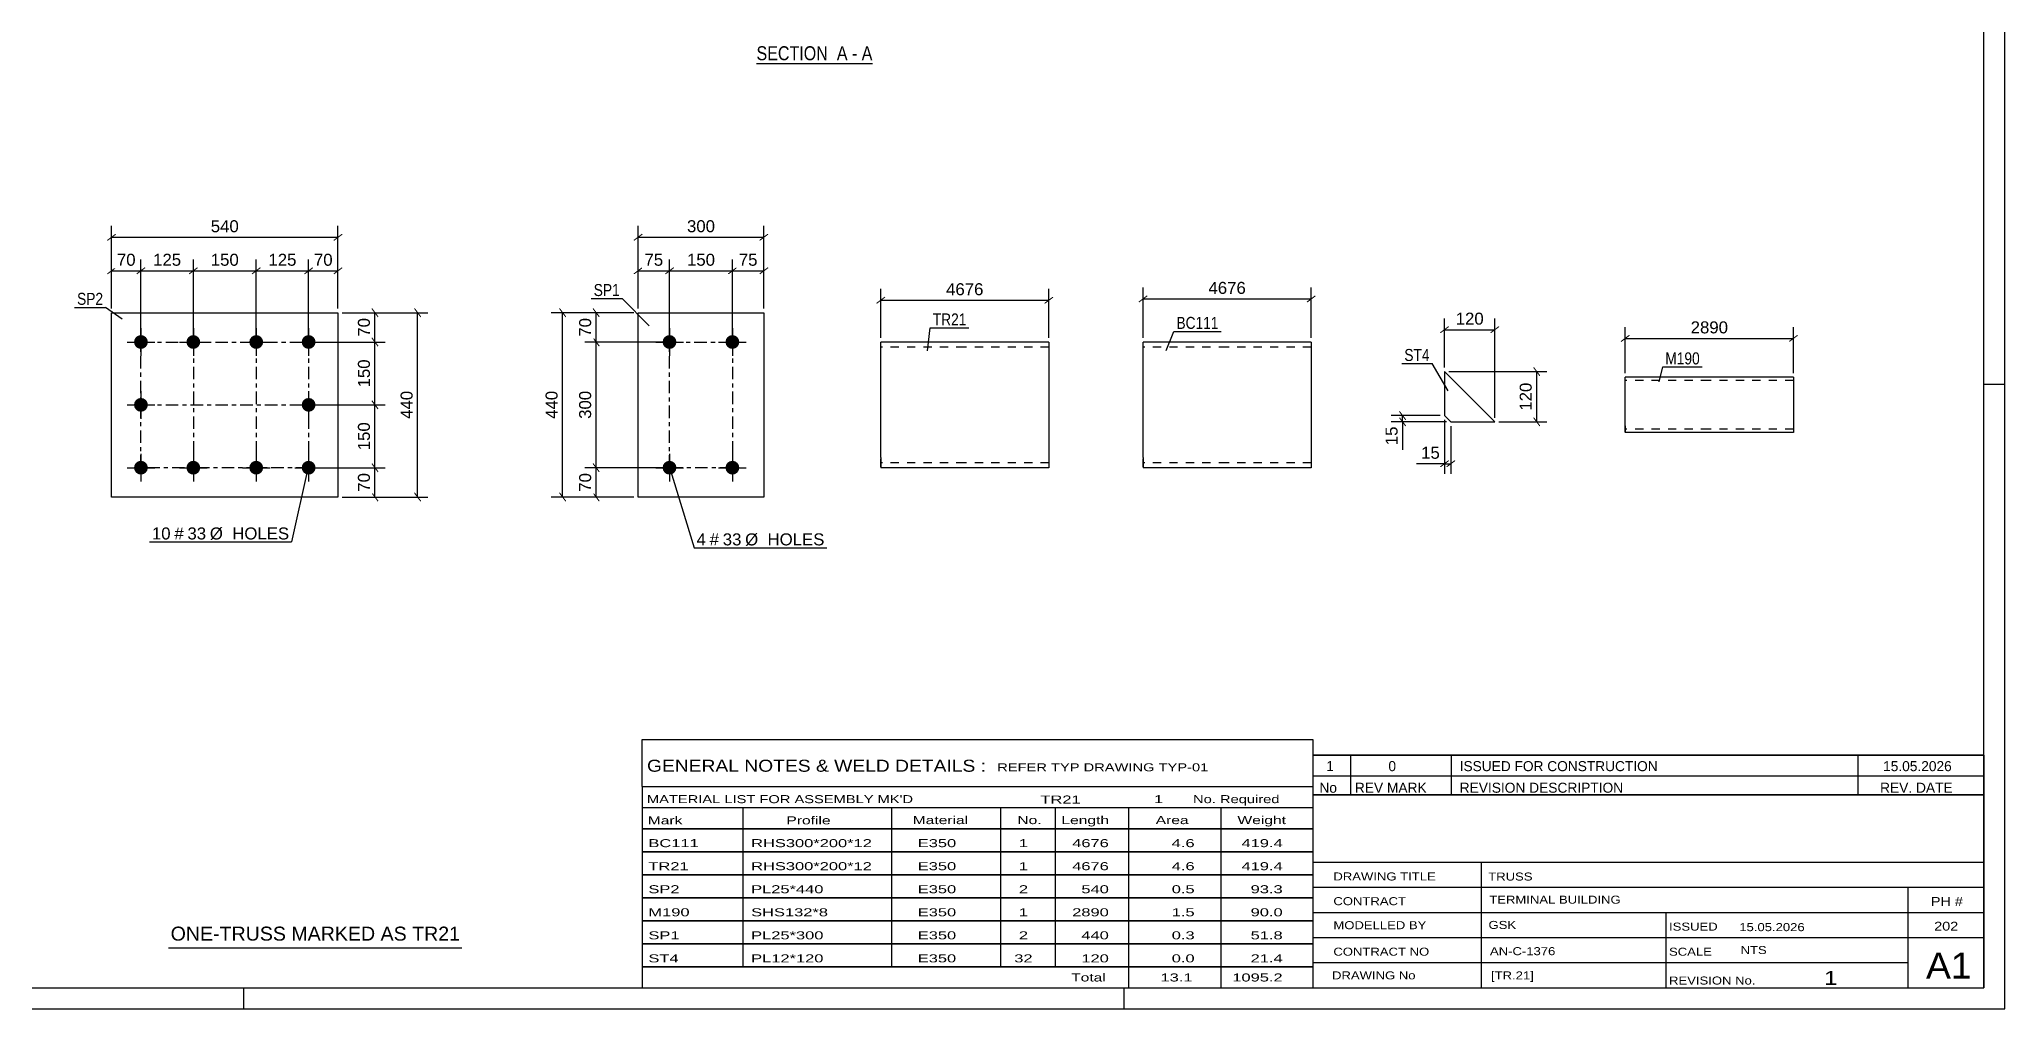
# Model space of a CAD drawing. Header units: millimetres. Extents: x 0 to 841, y 0 to 594.
# Drawn here: x 372.2 to 841, y 0 to 231.4 of the extents above; entities that cross this region are included whole.
import ezdxf

# ---------------------------------------------------------------- set-up
doc = ezdxf.new("R2010")
doc.units = ezdxf.units.MM
doc.linetypes.add('DXK_LINE_DOT2', pattern=[3.9198, 1.9599, -1.9599])
doc.linetypes.add('DXK_LINE_DOT3', pattern=[5.9187, 2.979, -0.9799, 0.9799, -0.9799])
doc.styles.add('Arial', font='ARIAL.TTF', dxfattribs={"height": 0.2})
doc.styles.add('Arial Narrow', font='ARIALN.TTF', dxfattribs={"height": 0.2})

# ---------------------------------------------------------------- blocks, each defined once
blk = doc.blocks.new('Unknown-389632061-1163')
at = {"color": 5, "linetype": 'Continuous'}
for p, q in [((841, 0), (841, 594)), ((836, 5), (836, 589)), ((841, 149), (836, 149)), ((5, 5), (836, 5)), ((421, 0), (421, 5)), ((631, 0), (631, 5)), ((0, 0), (841, 0))]:
    blk.add_line(p, q, dxfattribs=at)
blk = doc.blocks.new('Unknown-389632061-7480')
at = {"color": 7, "linetype": 'Continuous'}
for p, q in [((676, 51.05), (676, 5)), ((676, 51.05), (836, 51.05)), ((836, 51), (836, 5)), ((676, 35), (836, 35)), ((716.14, 35), (716.14, 5)), ((676, 29), (836, 29)), ((818, 5.05), (818, 29.05)), ((676, 23), (836, 23)), ((760.14, 23), (760.14, 5)), ((676, 17), (836, 17)), ((676, 11), (818, 11)), ((676, 5), (836, 5))]:
    blk.add_line(p, q, dxfattribs=at)
at = {"color": 7, "style": 'Arial Narrow'}
for s, height, width, p in [('DRAWING TITLE', 1.9089, 1.425378, (680.88, 30.61)), ('TRUSS', 1.909, 1.425378, (717.81, 30.59)), ('CONTRACT', 1.909, 1.425378, (680.88, 24.71)), ('TERMINAL BUILDING', 1.9089, 1.425378, (718.06, 25.07)), ('MODELLED BY', 1.9089, 1.425378, (680.88, 18.98)), ('GSK', 1.909, 1.425378, (717.88, 19.04)), ('ISSUED', 1.909, 1.425378, (760.94, 18.64)), ('15.05.2026', 1.909, 1.425378, (777.69, 18.52)), ('CONTRACT NO', 1.9089, 1.425378, (680.88, 12.66)), ('AN-C-1376', 1.909, 1.425378, (718.23, 12.78)), ('SCALE', 1.909, 1.425378, (760.94, 12.65)), ('A1', 6.204, 1.25, (822.24, 7.2)), ('DRAWING No', 1.909, 1.425378, (680.56, 7)), ('[TR.21]', 1.909, 1.425378, (718.46, 6.99)), ('REVISION No.', 1.9089, 1.425378, (760.94, 5.77)), ('1', 3.34, 1.5, (797.91, 5.68))]:
    blk.add_text(s, height=height, dxfattribs=dict(at, width=width)).set_placement(p)
at = {"color": 7, "linetype": 'Continuous', "style": 'Arial Narrow'}
for s, height, width, p in [('PH #', 2.1, 1.42538, (823.4, 24.55)), ('202', 2.1, 1.42538, (824.19, 18.65)), ('NTS', 1.909, 1.425378, (778, 13.05))]:
    blk.add_text(s, height=height, dxfattribs=dict(at, width=width)).set_placement(p)
blk = doc.blocks.new('Unknown-389632061-7481')
at = {"color": 7, "linetype": 'Continuous'}
for p, q in [((516, 64.25), (676, 64.25)), ((516, 53), (516, 64.25)), ((676, 64.25), (676, 53)), ((516, 53), (676, 53)), ((516, 53), (516, 48)), ((676, 53), (676, 48)), ((516, 48), (676, 48)), ((516, 48), (516, 43)), ((540, 48), (540, 43)), ((575.5, 48), (575.5, 43)), ((601.5, 48), (601.5, 43)), ((614.5, 48), (614.5, 43)), ((632, 48), (632, 43)), ((654, 48), (654, 43)), ((676, 48), (676, 43)), ((516, 43), (676, 43)), ((516, 42.95), (516, 37.55)), ((516, 42.95), (676, 42.95)), ((540, 43), (540, 37.5)), ((575.5, 43), (575.5, 37.5)), ((601.5, 43), (601.5, 37.5)), ((614.5, 43), (614.5, 37.5)), ((632, 43), (632, 37.5)), ((654, 43), (654, 37.5)), ((676, 42.95), (676, 37.55)), ((516, 37.55), (676, 37.55)), ((516, 37.45), (516, 32.05)), ((516, 37.45), (676, 37.45)), ((540, 37.5), (540, 32)), ((575.5, 37.5), (575.5, 32)), ((601.5, 37.5), (601.5, 32)), ((614.5, 37.5), (614.5, 32)), ((632, 37.5), (632, 32)), ((654, 37.5), (654, 32)), ((676, 37.45), (676, 32.05)), ((516, 32.05), (676, 32.05)), ((516, 31.95), (516, 26.55)), ((516, 31.95), (676, 31.95)), ((540, 32), (540, 26.5)), ((575.5, 32), (575.5, 26.5)), ((601.5, 32), (601.5, 26.5)), ((614.5, 32), (614.5, 26.5)), ((632, 32), (632, 26.5)), ((654, 32), (654, 26.5)), ((676, 31.95), (676, 26.55)), ((516, 26.55), (676, 26.55)), ((516, 26.45), (516, 21.05)), ((516, 26.45), (676, 26.45)), ((540, 26.5), (540, 21)), ((575.5, 26.5), (575.5, 21)), ((601.5, 26.5), (601.5, 21)), ((614.5, 26.5), (614.5, 21)), ((632, 26.5), (632, 21)), ((654, 26.5), (654, 21)), ((676, 26.45), (676, 21.05)), ((516, 21.05), (676, 21.05)), ((516, 20.95), (516, 15.55)), ((516, 20.95), (676, 20.95)), ((540, 21), (540, 15.5)), ((575.5, 21), (575.5, 15.5)), ((601.5, 21), (601.5, 15.5)), ((614.5, 21), (614.5, 15.5)), ((632, 21), (632, 15.5)), ((654, 21), (654, 15.5)), ((676, 20.95), (676, 15.55)), ((516, 15.55), (676, 15.55)), ((516, 15.45), (516, 10.05)), ((516, 15.45), (676, 15.45)), ((540, 15.5), (540, 10)), ((575.5, 15.5), (575.5, 10)), ((601.5, 15.5), (601.5, 10)), ((614.5, 15.5), (614.5, 10)), ((632, 15.5), (632, 10)), ((654, 15.5), (654, 10)), ((676, 15.45), (676, 10.05)), ((516, 10.05), (676, 10.05)), ((516, 10), (676, 10)), ((516, 10), (516, 5)), ((632, 10), (632, 5)), ((654, 10), (654, 5)), ((676, 10), (676, 5)), ((516, 5), (676, 5))]:
    blk.add_line(p, q, dxfattribs=at)
at = {"color": 7, "style": 'Arial Narrow'}
for s, height, width, p in [('GENERAL NOTES & WELD DETAILS :', 2.8633, 1.4, (517.15, 56.56)), ('REFER TYP DRAWING TYP-01', 1.9089, 1.6, (600.7, 56.66)), ("MATERIAL LIST FOR ASSEMBLY MK'D", 1.9089, 1.6, (517.15, 49.06)), ('TR21', 1.909, 1.794707, (611, 48.97)), ('1', 1.91, 1.794707, (638.08, 49.06)), ('No. Required', 1.9089, 1.6, (647.41, 49.06)), ('Mark', 1.909, 1.7, (517.34, 44)), ('Profile', 1.909, 1.7, (550.41, 44)), ('Material', 1.909, 1.7, (580.54, 44.06)), ('No.', 1.909, 1.7, (605.5, 44.06)), ('Length', 1.909, 1.7, (616, 44.06)), ('Area', 1.909, 1.7, (638.5, 44.06)), ('Weight', 1.909, 1.7, (658, 44.06))]:
    blk.add_text(s, height=height, dxfattribs=dict(at, width=width)).set_placement(p)
at = {"color": 7, "linetype": 'Continuous', "style": 'Arial Narrow'}
for s, height, width, p in [('BC111', 1.909, 1.794707, (517.5, 38.56)), ('RHS300*200*12', 1.9089, 1.794707, (542, 38.56)), ('E350', 1.909, 1.794707, (581.74, 38.56)), ('1', 1.91, 1.794707, (605.86, 38.56)), ('4676', 1.909, 1.794707, (618.58, 38.56)), ('4.6', 1.909, 1.794707, (642.32, 38.56)), ('419.4', 1.909, 1.794707, (658.96, 38.56)), ('TR21', 1.909, 1.794707, (517.5, 33.06)), ('RHS300*200*12', 1.9089, 1.794707, (542, 33.06)), ('E350', 1.909, 1.794707, (581.74, 33.06)), ('1', 1.91, 1.794707, (605.86, 33.06)), ('4676', 1.909, 1.794707, (618.58, 33.06)), ('4.6', 1.909, 1.794707, (642.32, 33.06)), ('419.4', 1.909, 1.794707, (658.96, 33.06)), ('SP2', 1.909, 1.794707, (517.5, 27.56)), ('PL25*440', 1.909, 1.794707, (542, 27.56)), ('E350', 1.909, 1.794707, (581.74, 27.56)), ('2', 1.91, 1.794707, (605.86, 27.56)), ('540', 1.909, 1.794707, (620.77, 27.56)), ('0.5', 1.909, 1.794707, (642.32, 27.56)), ('93.3', 1.909, 1.794707, (661.14, 27.56)), ('M190', 1.909, 1.794707, (517.5, 22.06)), ('SHS132*8', 1.909, 1.794707, (542, 22.06)), ('E350', 1.909, 1.794707, (581.74, 22.06)), ('1', 1.91, 1.794707, (605.86, 22.06)), ('2890', 1.909, 1.794707, (618.58, 22.06)), ('1.5', 1.909, 1.794707, (642.32, 22.06)), ('90.0', 1.909, 1.794707, (661.14, 22.06)), ('SP1', 1.909, 1.794707, (517.5, 16.56)), ('PL25*300', 1.909, 1.794707, (542, 16.56)), ('E350', 1.909, 1.794707, (581.74, 16.56)), ('2', 1.91, 1.794707, (605.86, 16.56)), ('440', 1.909, 1.794707, (620.77, 16.56)), ('0.3', 1.909, 1.794707, (642.32, 16.56)), ('51.8', 1.909, 1.794707, (661.14, 16.56)), ('ST4', 1.909, 1.794707, (517.5, 11.06)), ('PL12*120', 1.909, 1.794707, (542, 11.06)), ('E350', 1.909, 1.794707, (581.74, 11.06)), ('32', 1.909, 1.794707, (604.76, 11.06)), ('120', 1.909, 1.794707, (620.77, 11.06)), ('0.0', 1.909, 1.794707, (642.32, 11.06)), ('21.4', 1.909, 1.794707, (661.14, 11.06)), ('Total', 1.909, 1.7, (618.33, 6.5)), ('13.1', 1.909, 1.794707, (639.64, 6.5)), ('1095.2', 1.909, 1.794707, (656.77, 6.5))]:
    blk.add_text(s, height=height, dxfattribs=dict(at, width=width)).set_placement(p)
blk = doc.blocks.new('Unknown-389632061-7482')
at = {"color": 7, "linetype": 'Continuous'}
blk.add_line((403, 14.5), (473, 14.5), dxfattribs=at)
at = {"color": 7, "style": 'Arial'}
blk.add_text('ONE-TRUSS MARKED AS TR21', height=3.3428, dxfattribs=at).set_placement((403.54, 16.25))
blk = doc.blocks.new('Unknown-389632061-7483')
at = {"color": 7, "linetype": 'Continuous'}
for p, q in [((676, 60.55), (836, 60.55)), ((836, 60.55), (676, 60.55)), ((676, 60.55), (676, 55.55)), ((685, 60.55), (685, 55.55)), ((709, 60.55), (709, 55.55)), ((806, 60.55), (806, 55.55)), ((836, 60.55), (836, 55.55)), ((676, 55.55), (836, 55.55)), ((676, 55.55), (676, 51.05)), ((676, 55.55), (836, 55.55)), ((685, 55.55), (685, 51.05)), ((709, 55.55), (709, 51.05)), ((806, 55.55), (806, 51.05)), ((836, 55.55), (836, 51.05)), ((836, 51.05), (676, 51.05))]:
    blk.add_line(p, q, dxfattribs=at)
at = {"color": 7, "linetype": 'Continuous', "style": 'Arial Narrow'}
for s, height, width, p in [('1', 2.39, 1.196471, (679.16, 56.7)), ('0', 2.39, 1.196471, (694, 56.7)), ('ISSUED FOR CONSTRUCTION', 2.3861, 1.196471, (711, 56.7)), ('15.05.2026', 2.386, 1.196471, (812, 56.7)), ('No', 2.386, 1.2, (677.54, 51.55)), ('REV MARK', 2.386, 1.2, (686, 51.55)), ('REVISION DESCRIPTION', 2.3861, 1.2, (711, 51.55)), ('REV. DATE', 2.386, 1.2, (811.28, 51.55))]:
    blk.add_text(s, height=height, dxfattribs=dict(at, width=width)).set_placement(p)
blk = doc.blocks.new('Unknown-389632061-13 - 2024')
at = {"color": 6, "linetype": 'Continuous'}
blk.add_line((543.28, 225.62), (570.93, 225.62), dxfattribs=at)
at = {"color": 0, "linetype": 'Continuous'}
blk.add_wipeout([(561.39, 226.37), (561.39, 229.87), (543.28, 229.87), (543.28, 226.37)], dxfattribs=at)
at = {"color": 7, "linetype": 'Continuous', "style": 'Arial Narrow'}
blk.add_text('SECTION ', height=3.34, dxfattribs=at).set_placement((543.28, 226.37))
at = {"color": 0, "linetype": 'Continuous'}
blk.add_wipeout([(565, 226.37), (565, 229.87), (562.44, 229.87), (562.44, 226.37)], dxfattribs=at)
blk.add_wipeout([(567.32, 226.37), (567.32, 229.87), (566.05, 229.87), (566.05, 226.37)], dxfattribs=at)
at = {"color": 7, "linetype": 'Continuous', "style": 'Arial Narrow'}
blk.add_text('A', height=3.34, dxfattribs=at).set_placement((562.44, 226.37))
at = {"color": 0, "linetype": 'Continuous'}
blk.add_wipeout([(570.93, 226.37), (570.93, 229.87), (568.37, 229.87), (568.37, 226.37)], dxfattribs=at)
at = {"color": 7, "linetype": 'Continuous', "style": 'Arial Narrow'}
for s, p in [('A', (568.37, 226.37)), ('-', (566.05, 226.37))]:
    blk.add_text(s, height=3.34, dxfattribs=at).set_placement(p)
blk = doc.blocks.new('Bolt-389632061-1642 - 1610')
at = {"linetype": 'Continuous'}
for points in [[(396.45, 160.77, -1), (396.45, 157.47, -1)], [(408.95, 160.77, -1), (408.95, 157.47, -1)], [(423.95, 160.77, -1), (423.95, 157.47, -1)], [(436.45, 160.77, -1), (436.45, 157.47, -1)], [(396.45, 145.77, -1), (396.45, 142.47, -1)], [(436.45, 145.77, -1), (436.45, 142.47, -1)], [(396.45, 130.77, -1), (396.45, 127.47, -1)], [(408.95, 130.77, -1), (408.95, 127.47, -1)], [(423.95, 130.77, -1), (423.95, 127.47, -1)], [(436.45, 130.77, -1), (436.45, 127.47, -1)]]:
    blk.add_hatch(color=1, dxfattribs=at).paths.add_polyline_path(points)
at = {"color": 1, "linetype": 'Continuous'}
for p, q in [((396.45, 162.42), (396.45, 155.82)), ((408.95, 162.42), (408.95, 155.82)), ((423.95, 162.42), (423.95, 155.82)), ((436.45, 162.42), (436.45, 155.82)), ((393.15, 159.12), (399.75, 159.12)), ((405.65, 159.12), (412.25, 159.12)), ((420.65, 159.12), (427.25, 159.12)), ((433.15, 159.12), (439.75, 159.12)), ((396.45, 147.42), (396.45, 140.82)), ((436.45, 147.42), (436.45, 140.82)), ((393.15, 144.12), (399.75, 144.12)), ((433.15, 144.12), (439.75, 144.12)), ((396.45, 132.42), (396.45, 125.82)), ((408.95, 132.42), (408.95, 125.82)), ((423.95, 132.42), (423.95, 125.82)), ((436.45, 132.42), (436.45, 125.82)), ((393.15, 129.12), (399.75, 129.12)), ((405.65, 129.12), (412.25, 129.12)), ((420.65, 129.12), (427.25, 129.12)), ((433.15, 129.12), (439.75, 129.12))]:
    blk.add_line(p, q, dxfattribs=at)
blk = doc.blocks.new('Part-389632061-1657 - 1610')
at = {"color": 2, "linetype": 'Continuous'}
for p, q in [((389.45, 122.12), (389.45, 166.12)), ((389.45, 166.12), (443.45, 166.12)), ((443.45, 166.12), (443.45, 122.12)), ((443.45, 122.12), (389.45, 122.12))]:
    blk.add_line(p, q, dxfattribs=at)
blk = doc.blocks.new('Part-389632061-1336 - 1320')
at = {"color": 2, "linetype": 'Continuous'}
for p, q in [((592.9, 159.12), (572.9, 159.12)), ((572.9, 131.52), (572.9, 159.12)), ((613, 159.12), (593, 159.12)), ((613, 159.12), (613, 129.12)), ((572.9, 131.52), (572.9, 129.12)), ((592.9, 129.12), (572.9, 129.12)), ((613, 129.12), (593, 129.12))]:
    blk.add_line(p, q, dxfattribs=at)
at = {"color": 7, "linetype": 'DXK_LINE_DOT2'}
for p, q in [((592.9, 157.92), (572.9, 157.92)), ((613, 157.92), (593, 157.92)), ((572.9, 129.3), (572.9, 131.52)), ((572.9, 130.32), (572.9, 130.41)), ((592.9, 130.32), (572.9, 130.32)), ((613, 130.32), (593, 130.32)), ((613, 130.32), (613, 130.41))]:
    blk.add_line(p, q, dxfattribs=at)
blk = doc.blocks.new('Part-389632061-1453 - 1437')
at = {"color": 2, "linetype": 'Continuous'}
for p, q in [((515.03, 122.12), (515.03, 166.12)), ((515.03, 166.12), (545.03, 166.12)), ((545.03, 166.12), (545.03, 122.12)), ((545.03, 122.12), (515.03, 122.12))]:
    blk.add_line(p, q, dxfattribs=at)
blk = doc.blocks.new('Bolt-389632061-1510 - 1437')
at = {"linetype": 'Continuous'}
for points in [[(522.53, 160.77, -1), (522.53, 157.47, -1)], [(537.53, 160.77, -1), (537.53, 157.47, -1)], [(522.53, 130.77, -1), (522.53, 127.47, -1)], [(537.53, 130.77, -1), (537.53, 127.47, -1)]]:
    blk.add_hatch(color=1, dxfattribs=at).paths.add_polyline_path(points)
at = {"color": 1, "linetype": 'Continuous'}
for p, q in [((522.53, 162.42), (522.53, 155.82)), ((537.53, 162.42), (537.53, 155.82)), ((519.23, 159.12), (525.83, 159.12)), ((534.23, 159.12), (540.83, 159.12)), ((522.53, 132.42), (522.53, 125.82)), ((537.53, 132.42), (537.53, 125.82)), ((519.23, 129.12), (525.83, 129.12)), ((534.23, 129.12), (540.83, 129.12))]:
    blk.add_line(p, q, dxfattribs=at)
blk = doc.blocks.new('Part-389632061-1380 - 1364')
at = {"color": 2, "linetype": 'Continuous'}
for p, q in [((707.38, 152.06), (707.38, 141.56)), ((707.38, 152.06), (719.38, 140.06)), ((707.38, 141.56), (708.88, 140.06)), ((708.88, 140.06), (719.38, 140.06))]:
    blk.add_line(p, q, dxfattribs=at)
blk = doc.blocks.new('Part-389632061-1783 - 1767')
at = {"color": 2, "linetype": 'Continuous'}
for p, q in [((770.5, 150.72), (750.5, 150.72)), ((750.5, 139.12), (750.5, 150.72)), ((790.6, 150.72), (770.6, 150.72)), ((790.6, 150.72), (790.6, 137.52)), ((750.5, 139.12), (750.5, 137.52)), ((770.5, 137.52), (750.5, 137.52)), ((790.6, 137.52), (770.6, 137.52))]:
    blk.add_line(p, q, dxfattribs=at)
at = {"color": 7, "linetype": 'DXK_LINE_DOT2'}
for p, q in [((770.5, 149.92), (750.5, 149.92)), ((790.6, 149.92), (770.6, 149.92)), ((750.5, 137.64), (750.5, 139.12)), ((750.5, 138.32), (750.5, 138.38)), ((770.5, 138.32), (750.5, 138.32)), ((790.6, 138.32), (770.6, 138.32)), ((790.6, 138.32), (790.6, 138.38))]:
    blk.add_line(p, q, dxfattribs=at)
blk = doc.blocks.new('Part-389632061-1262 - 1234')
at = {"color": 2, "linetype": 'Continuous'}
for p, q in [((655.48, 159.12), (635.48, 159.12)), ((635.48, 131.52), (635.48, 159.12)), ((675.58, 159.12), (655.58, 159.12)), ((675.58, 159.12), (675.58, 129.12)), ((635.48, 131.52), (635.48, 129.12)), ((655.48, 129.12), (635.48, 129.12)), ((675.58, 129.12), (655.58, 129.12))]:
    blk.add_line(p, q, dxfattribs=at)
at = {"color": 7, "linetype": 'DXK_LINE_DOT2'}
for p, q in [((655.48, 157.92), (635.48, 157.92)), ((675.58, 157.92), (655.58, 157.92)), ((635.48, 129.3), (635.48, 131.52)), ((635.48, 130.32), (635.48, 130.41)), ((655.48, 130.32), (635.48, 130.32)), ((675.58, 130.32), (655.58, 130.32)), ((675.58, 130.32), (675.58, 130.41))]:
    blk.add_line(p, q, dxfattribs=at)
blk = doc.blocks.new('Rectangle-389632061-1753 - 1610')
at = {"color": 1, "linetype": 'DXK_LINE_DOT3'}
blk.add_lwpolyline([(396.45, 159.12), (436.45, 159.12), (436.45, 129.12), (396.45, 129.12), (396.45, 159.12)], close=True, dxfattribs=at)
blk = doc.blocks.new('Rectangle-389632061-1595 - 1437')
at = {"color": 1, "linetype": 'DXK_LINE_DOT3'}
blk.add_lwpolyline([(522.53, 159.12), (537.53, 159.12), (537.53, 129.12), (522.53, 129.12), (522.53, 159.12)], close=True, dxfattribs=at)
blk = doc.blocks.new('Line-389632061-1746 - 1610')
at = {"color": 1, "linetype": 'DXK_LINE_DOT3'}
blk.add_line((408.95, 159.12), (408.95, 129.12), dxfattribs=at)
blk = doc.blocks.new('Line-389632061-1739 - 1610')
at = {"color": 1, "linetype": 'DXK_LINE_DOT3'}
blk.add_line((423.95, 159.12), (423.95, 129.12), dxfattribs=at)
blk = doc.blocks.new('Line-389632061-1732 - 1610')
at = {"color": 1, "linetype": 'DXK_LINE_DOT3'}
blk.add_line((396.45, 144.12), (436.45, 144.12), dxfattribs=at)
blk = doc.blocks.new('StraightDimension-389632061-3889 - 1610')
at = {"linetype": 'Continuous'}
for points in [[(451.45, 145.02), (451.6, 145.22), (453.1, 143.22), (452.95, 143.02)], [(453.1, 128.22), (452.95, 128.02), (451.45, 130.02), (451.6, 130.22)]]:
    blk.add_hatch(color=7, dxfattribs=at).paths.add_polyline_path(points)
at = {"color": 7, "linetype": 'Continuous'}
for p, q in [((437.45, 144.12), (454.67, 144.12)), ((452.27, 129.12), (452.27, 144.12)), ((437.45, 129.12), (454.67, 129.12))]:
    blk.add_line(p, q, dxfattribs=at)
at = {"color": 0}
blk.add_wipeout([(451.67, 140.55), (447.47, 140.55), (447.47, 132.68), (451.67, 132.68)], dxfattribs=at)
at = {"color": 3, "style": 'Arial'}
blk.add_text('150', height=2.865, rotation=90.0002, dxfattribs=at).set_placement((451.07, 133.28))
blk = doc.blocks.new('StraightDimension-389632061-1663 - 1610')
at = {"linetype": 'Continuous'}
for points in [[(453.1, 128.22), (452.95, 128.02), (451.45, 130.02), (451.6, 130.22)], [(451.45, 123.02), (451.6, 123.22), (453.1, 121.22), (452.95, 121.02)]]:
    blk.add_hatch(color=7, dxfattribs=at).paths.add_polyline_path(points)
at = {"color": 7, "linetype": 'Continuous'}
for p, q in [((437.45, 129.12), (454.67, 129.12)), ((452.27, 122.12), (452.27, 129.12)), ((444.45, 122.12), (454.67, 122.12))]:
    blk.add_line(p, q, dxfattribs=at)
at = {"color": 0}
blk.add_wipeout([(451.67, 128.44), (447.47, 128.44), (447.47, 122.79), (451.67, 122.79)], dxfattribs=at)
at = {"color": 3, "style": 'Arial'}
blk.add_text('70', height=2.865, rotation=90.0002, dxfattribs=at).set_placement((451.07, 123.39))
blk = doc.blocks.new('StraightDimension-389632061-1673 - 1610')
at = {"linetype": 'Continuous'}
for points in [[(453.1, 165.22), (452.95, 165.02), (451.45, 167.02), (451.6, 167.22)], [(451.45, 160.02), (451.6, 160.22), (453.1, 158.22), (452.95, 158.02)]]:
    blk.add_hatch(color=7, dxfattribs=at).paths.add_polyline_path(points)
at = {"color": 7, "linetype": 'Continuous'}
for p, q in [((444.45, 166.12), (454.67, 166.12)), ((452.27, 159.12), (452.27, 166.12)), ((437.45, 159.12), (454.67, 159.12))]:
    blk.add_line(p, q, dxfattribs=at)
at = {"color": 0}
blk.add_wipeout([(451.67, 165.44), (447.47, 165.44), (447.47, 159.79), (451.67, 159.79)], dxfattribs=at)
at = {"color": 3, "style": 'Arial'}
blk.add_text('70', height=2.865, rotation=90.0002, dxfattribs=at).set_placement((451.07, 160.39))
blk = doc.blocks.new('StraightDimension-389632061-1684 - 1610')
at = {"linetype": 'Continuous'}
for points in [[(461.62, 167.02), (461.77, 167.22), (463.27, 165.22), (463.12, 165.02)], [(463.27, 121.22), (463.12, 121.02), (461.62, 123.02), (461.77, 123.22)]]:
    blk.add_hatch(color=7, dxfattribs=at).paths.add_polyline_path(points)
at = {"color": 7, "linetype": 'Continuous'}
for p, q in [((444.45, 166.12), (464.85, 166.12)), ((462.45, 122.12), (462.45, 166.12)), ((444.45, 122.12), (464.85, 122.12))]:
    blk.add_line(p, q, dxfattribs=at)
at = {"color": 0}
blk.add_wipeout([(461.85, 148.05), (457.65, 148.05), (457.65, 140.18), (461.85, 140.18)], dxfattribs=at)
at = {"color": 3, "style": 'Arial'}
blk.add_text('440', height=2.865, rotation=90.0002, dxfattribs=at).set_placement((461.25, 140.78))
blk = doc.blocks.new('StraightDimension-389632061-1701 - 1610')
at = {"linetype": 'Continuous'}
for points in [[(390.35, 176.94), (390.55, 176.79), (388.55, 175.29), (388.35, 175.44)], [(395.55, 175.29), (395.35, 175.44), (397.35, 176.94), (397.55, 176.79)]]:
    blk.add_hatch(color=7, dxfattribs=at).paths.add_polyline_path(points)
at = {"color": 7, "linetype": 'Continuous'}
for p, q in [((389.45, 167.12), (389.45, 178.82)), ((396.45, 160.12), (396.45, 178.82)), ((389.45, 176.12), (396.45, 176.12))]:
    blk.add_line(p, q, dxfattribs=at)
at = {"color": 0}
blk.add_wipeout([(395.77, 176.72), (395.77, 180.92), (390.12, 180.92), (390.12, 176.72)], dxfattribs=at)
at = {"color": 3, "style": 'Arial'}
blk.add_text('70', height=2.865, dxfattribs=at).set_placement((390.72, 177.32))
blk = doc.blocks.new('StraightDimension-389632061-1711 - 1610')
at = {"linetype": 'Continuous'}
for points in [[(437.35, 176.94), (437.55, 176.79), (435.55, 175.29), (435.35, 175.44)], [(442.55, 175.29), (442.35, 175.44), (444.35, 176.94), (444.55, 176.79)]]:
    blk.add_hatch(color=7, dxfattribs=at).paths.add_polyline_path(points)
at = {"color": 7, "linetype": 'Continuous'}
for p, q in [((436.45, 160.12), (436.45, 178.82)), ((443.45, 167.12), (443.45, 178.82)), ((436.45, 176.12), (443.45, 176.12))]:
    blk.add_line(p, q, dxfattribs=at)
at = {"color": 0}
blk.add_wipeout([(442.77, 176.72), (442.77, 180.92), (437.12, 180.92), (437.12, 176.72)], dxfattribs=at)
at = {"color": 3, "style": 'Arial'}
blk.add_text('70', height=2.865, dxfattribs=at).set_placement((437.72, 177.32))
blk = doc.blocks.new('StraightDimension-389632061-1722 - 1610')
at = {"linetype": 'Continuous'}
for points in [[(388.55, 183.29), (388.35, 183.44), (390.35, 184.94), (390.55, 184.79)], [(444.35, 184.94), (444.55, 184.79), (442.55, 183.29), (442.35, 183.44)]]:
    blk.add_hatch(color=7, dxfattribs=at).paths.add_polyline_path(points)
at = {"color": 7, "linetype": 'Continuous'}
for p, q in [((389.45, 167.12), (389.45, 186.82)), ((389.45, 184.12), (443.45, 184.12)), ((443.45, 167.12), (443.45, 186.82))]:
    blk.add_line(p, q, dxfattribs=at)
at = {"color": 0}
blk.add_wipeout([(420.38, 184.72), (420.38, 188.92), (412.51, 188.92), (412.51, 184.72)], dxfattribs=at)
at = {"color": 3, "style": 'Arial'}
blk.add_text('540', height=2.865, dxfattribs=at).set_placement((413.11, 185.32))
blk = doc.blocks.new('StraightDimension-389632061-3891 - 1610')
at = {"linetype": 'Continuous'}
for points in [[(451.45, 160.02), (451.6, 160.22), (453.1, 158.22), (452.95, 158.02)], [(453.1, 143.22), (452.95, 143.02), (451.45, 145.02), (451.6, 145.22)]]:
    blk.add_hatch(color=7, dxfattribs=at).paths.add_polyline_path(points)
at = {"color": 7, "linetype": 'Continuous'}
for p, q in [((437.45, 159.12), (454.67, 159.12)), ((452.27, 144.12), (452.27, 159.12)), ((437.45, 144.12), (454.67, 144.12))]:
    blk.add_line(p, q, dxfattribs=at)
at = {"color": 0}
blk.add_wipeout([(451.67, 155.55), (447.47, 155.55), (447.47, 147.68), (451.67, 147.68)], dxfattribs=at)
at = {"color": 3, "style": 'Arial'}
blk.add_text('150', height=2.865, rotation=90.0002, dxfattribs=at).set_placement((451.07, 148.28))
blk = doc.blocks.new('StraightDimension-389632061-3911 - 1610')
at = {"linetype": 'Continuous'}
for points in [[(395.55, 175.29), (395.35, 175.44), (397.35, 176.94), (397.55, 176.79)], [(409.85, 176.94), (410.05, 176.79), (408.05, 175.29), (407.85, 175.44)]]:
    blk.add_hatch(color=7, dxfattribs=at).paths.add_polyline_path(points)
at = {"color": 7, "linetype": 'Continuous'}
for p, q in [((396.45, 160.12), (396.45, 178.82)), ((408.95, 160.12), (408.95, 178.82)), ((396.45, 176.12), (408.95, 176.12))]:
    blk.add_line(p, q, dxfattribs=at)
at = {"color": 0}
blk.add_wipeout([(406.63, 176.72), (406.63, 180.92), (398.76, 180.92), (398.76, 176.72)], dxfattribs=at)
at = {"color": 3, "style": 'Arial'}
blk.add_text('125', height=2.865, dxfattribs=at).set_placement((399.36, 177.32))
blk = doc.blocks.new('StraightDimension-389632061-3913 - 1610')
at = {"linetype": 'Continuous'}
for points in [[(408.05, 175.29), (407.85, 175.44), (409.85, 176.94), (410.05, 176.79)], [(424.85, 176.94), (425.05, 176.79), (423.05, 175.29), (422.85, 175.44)]]:
    blk.add_hatch(color=7, dxfattribs=at).paths.add_polyline_path(points)
at = {"color": 7, "linetype": 'Continuous'}
for p, q in [((408.95, 160.12), (408.95, 178.82)), ((423.95, 160.12), (423.95, 178.82)), ((408.95, 176.12), (423.95, 176.12))]:
    blk.add_line(p, q, dxfattribs=at)
at = {"color": 0}
blk.add_wipeout([(420.38, 176.72), (420.38, 180.92), (412.51, 180.92), (412.51, 176.72)], dxfattribs=at)
at = {"color": 3, "style": 'Arial'}
blk.add_text('150', height=2.865, dxfattribs=at).set_placement((413.11, 177.32))
blk = doc.blocks.new('StraightDimension-389632061-3915 - 1610')
at = {"linetype": 'Continuous'}
for points in [[(423.05, 175.29), (422.85, 175.44), (424.85, 176.94), (425.05, 176.79)], [(437.35, 176.94), (437.55, 176.79), (435.55, 175.29), (435.35, 175.44)]]:
    blk.add_hatch(color=7, dxfattribs=at).paths.add_polyline_path(points)
at = {"color": 7, "linetype": 'Continuous'}
for p, q in [((423.95, 160.12), (423.95, 178.82)), ((436.45, 160.12), (436.45, 178.82)), ((423.95, 176.12), (436.45, 176.12))]:
    blk.add_line(p, q, dxfattribs=at)
at = {"color": 0}
blk.add_wipeout([(434.13, 176.72), (434.13, 180.92), (426.26, 180.92), (426.26, 176.72)], dxfattribs=at)
at = {"color": 3, "style": 'Arial'}
blk.add_text('125', height=2.865, dxfattribs=at).set_placement((426.86, 177.32))
blk = doc.blocks.new('StraightDimension-389632061-1341 - 1320')
at = {"linetype": 'Continuous'}
for points in [[(572, 168.26), (571.8, 168.41), (573.8, 169.91), (574, 169.76)], [(613.9, 169.91), (614.1, 169.76), (612.1, 168.26), (611.9, 168.41)]]:
    blk.add_hatch(color=7, dxfattribs=at).paths.add_polyline_path(points)
at = {"color": 7, "linetype": 'Continuous'}
for p, q in [((572.9, 160.12), (572.9, 171.78)), ((572.9, 169.08), (613, 169.08)), ((613, 160.12), (613, 171.78))]:
    blk.add_line(p, q, dxfattribs=at)
at = {"color": 0}
blk.add_wipeout([(597.99, 169.68), (597.99, 173.88), (587.9, 173.88), (587.9, 169.68)], dxfattribs=at)
at = {"color": 3, "style": 'Arial'}
blk.add_text('4676', height=2.865, dxfattribs=at).set_placement((588.5, 170.28))
blk = doc.blocks.new('StraightDimension-389632061-1522 - 1437')
at = {"linetype": 'Continuous'}
for points in [[(504.21, 160.02), (504.36, 160.22), (505.86, 158.22), (505.71, 158.02)], [(505.86, 128.22), (505.71, 128.02), (504.21, 130.02), (504.36, 130.22)]]:
    blk.add_hatch(color=7, dxfattribs=at).paths.add_polyline_path(points)
at = {"color": 7, "linetype": 'Continuous'}
for p, q in [((521.53, 159.12), (502.33, 159.12)), ((505.03, 129.12), (505.03, 159.12)), ((521.53, 129.12), (502.33, 129.12))]:
    blk.add_line(p, q, dxfattribs=at)
at = {"color": 0}
blk.add_wipeout([(504.43, 148.05), (500.23, 148.05), (500.23, 140.18), (504.43, 140.18)], dxfattribs=at)
at = {"color": 3, "style": 'Arial'}
blk.add_text('300', height=2.865, rotation=90.0002, dxfattribs=at).set_placement((503.83, 140.78))
blk = doc.blocks.new('StraightDimension-389632061-1564 - 1437')
at = {"linetype": 'Continuous'}
for points in [[(521.63, 175.29), (521.43, 175.44), (523.43, 176.94), (523.63, 176.79)], [(538.43, 176.94), (538.63, 176.79), (536.63, 175.29), (536.43, 175.44)]]:
    blk.add_hatch(color=7, dxfattribs=at).paths.add_polyline_path(points)
at = {"color": 7, "linetype": 'Continuous'}
for p, q in [((522.53, 160.12), (522.53, 178.82)), ((537.53, 160.12), (537.53, 178.82)), ((522.53, 176.12), (537.53, 176.12))]:
    blk.add_line(p, q, dxfattribs=at)
at = {"color": 0}
blk.add_wipeout([(533.97, 176.72), (533.97, 180.92), (526.1, 180.92), (526.1, 176.72)], dxfattribs=at)
at = {"color": 3, "style": 'Arial'}
blk.add_text('150', height=2.865, dxfattribs=at).set_placement((526.7, 177.32))
blk = doc.blocks.new('StraightDimension-389632061-1512 - 1437')
at = {"linetype": 'Continuous'}
for points in [[(505.86, 165.22), (505.71, 165.02), (504.21, 167.02), (504.36, 167.22)], [(504.21, 160.02), (504.36, 160.22), (505.86, 158.22), (505.71, 158.02)]]:
    blk.add_hatch(color=7, dxfattribs=at).paths.add_polyline_path(points)
at = {"color": 7, "linetype": 'Continuous'}
for p, q in [((514.03, 166.12), (502.33, 166.12)), ((505.03, 159.12), (505.03, 166.12)), ((521.53, 159.12), (502.33, 159.12))]:
    blk.add_line(p, q, dxfattribs=at)
at = {"color": 0}
blk.add_wipeout([(504.43, 165.44), (500.23, 165.44), (500.23, 159.79), (504.43, 159.79)], dxfattribs=at)
at = {"color": 3, "style": 'Arial'}
blk.add_text('70', height=2.865, rotation=90.0002, dxfattribs=at).set_placement((503.83, 160.39))
blk = doc.blocks.new('StraightDimension-389632061-1532 - 1437')
at = {"linetype": 'Continuous'}
for points in [[(505.86, 128.22), (505.71, 128.02), (504.21, 130.02), (504.36, 130.22)], [(504.21, 123.02), (504.36, 123.22), (505.86, 121.22), (505.71, 121.02)]]:
    blk.add_hatch(color=7, dxfattribs=at).paths.add_polyline_path(points)
at = {"color": 7, "linetype": 'Continuous'}
for p, q in [((521.53, 129.12), (502.33, 129.12)), ((505.03, 122.12), (505.03, 129.12)), ((514.03, 122.12), (502.33, 122.12))]:
    blk.add_line(p, q, dxfattribs=at)
at = {"color": 0}
blk.add_wipeout([(504.43, 128.44), (500.23, 128.44), (500.23, 122.79), (504.43, 122.79)], dxfattribs=at)
at = {"color": 3, "style": 'Arial'}
blk.add_text('70', height=2.865, rotation=90.0002, dxfattribs=at).set_placement((503.83, 123.39))
blk = doc.blocks.new('StraightDimension-389632061-1543 - 1437')
at = {"linetype": 'Continuous'}
for points in [[(496.21, 167.02), (496.36, 167.22), (497.86, 165.22), (497.71, 165.02)], [(497.86, 121.22), (497.71, 121.02), (496.21, 123.02), (496.36, 123.22)]]:
    blk.add_hatch(color=7, dxfattribs=at).paths.add_polyline_path(points)
at = {"color": 7, "linetype": 'Continuous'}
for p, q in [((514.03, 166.12), (494.33, 166.12)), ((497.03, 122.12), (497.03, 166.12)), ((514.03, 122.12), (494.33, 122.12))]:
    blk.add_line(p, q, dxfattribs=at)
at = {"color": 0}
blk.add_wipeout([(496.43, 148.05), (492.23, 148.05), (492.23, 140.18), (496.43, 140.18)], dxfattribs=at)
at = {"color": 3, "style": 'Arial'}
blk.add_text('440', height=2.865, rotation=90.0002, dxfattribs=at).set_placement((495.83, 140.78))
blk = doc.blocks.new('StraightDimension-389632061-1554 - 1437')
at = {"linetype": 'Continuous'}
for points in [[(515.93, 176.94), (516.13, 176.79), (514.13, 175.29), (513.93, 175.44)], [(521.63, 175.29), (521.43, 175.44), (523.43, 176.94), (523.63, 176.79)]]:
    blk.add_hatch(color=7, dxfattribs=at).paths.add_polyline_path(points)
at = {"color": 7, "linetype": 'Continuous'}
for p, q in [((515.03, 167.12), (515.03, 178.82)), ((522.53, 160.12), (522.53, 178.82)), ((515.03, 176.12), (522.53, 176.12))]:
    blk.add_line(p, q, dxfattribs=at)
at = {"color": 0}
blk.add_wipeout([(521.61, 176.72), (521.61, 180.92), (515.96, 180.92), (515.96, 176.72)], dxfattribs=at)
at = {"color": 3, "style": 'Arial'}
blk.add_text('75', height=2.865, dxfattribs=at).set_placement((516.56, 177.32))
blk = doc.blocks.new('StraightDimension-389632061-1574 - 1437')
at = {"linetype": 'Continuous'}
for points in [[(538.43, 176.94), (538.63, 176.79), (536.63, 175.29), (536.43, 175.44)], [(544.13, 175.29), (543.93, 175.44), (545.93, 176.94), (546.13, 176.79)]]:
    blk.add_hatch(color=7, dxfattribs=at).paths.add_polyline_path(points)
at = {"color": 7, "linetype": 'Continuous'}
for p, q in [((537.53, 160.12), (537.53, 178.82)), ((545.03, 167.12), (545.03, 178.82)), ((537.53, 176.12), (545.03, 176.12))]:
    blk.add_line(p, q, dxfattribs=at)
at = {"color": 0}
blk.add_wipeout([(544.11, 176.72), (544.11, 180.92), (538.46, 180.92), (538.46, 176.72)], dxfattribs=at)
at = {"color": 3, "style": 'Arial'}
blk.add_text('75', height=2.865, dxfattribs=at).set_placement((539.06, 177.32))
blk = doc.blocks.new('StraightDimension-389632061-1585 - 1437')
at = {"linetype": 'Continuous'}
for points in [[(514.13, 183.29), (513.93, 183.44), (515.93, 184.94), (516.13, 184.79)], [(545.93, 184.94), (546.13, 184.79), (544.13, 183.29), (543.93, 183.44)]]:
    blk.add_hatch(color=7, dxfattribs=at).paths.add_polyline_path(points)
at = {"color": 7, "linetype": 'Continuous'}
for p, q in [((515.03, 167.12), (515.03, 186.82)), ((515.03, 184.12), (545.03, 184.12)), ((545.03, 167.12), (545.03, 186.82))]:
    blk.add_line(p, q, dxfattribs=at)
at = {"color": 0}
blk.add_wipeout([(533.97, 184.72), (533.97, 188.92), (526.1, 188.92), (526.1, 184.72)], dxfattribs=at)
at = {"color": 3, "style": 'Arial'}
blk.add_text('300', height=2.865, dxfattribs=at).set_placement((526.7, 185.32))
blk = doc.blocks.new('StraightDimension-389632061-1411 - 1364')
at = {"linetype": 'Continuous'}
for points in [[(706.48, 161.24), (706.28, 161.39), (708.28, 162.89), (708.48, 162.74)], [(720.28, 162.89), (720.48, 162.74), (718.48, 161.24), (718.28, 161.39)]]:
    blk.add_hatch(color=7, dxfattribs=at).paths.add_polyline_path(points)
at = {"color": 7, "linetype": 'Continuous'}
for p, q in [((707.38, 153.06), (707.38, 164.76)), ((719.38, 141.06), (719.38, 164.76)), ((707.38, 162.06), (719.38, 162.06))]:
    blk.add_line(p, q, dxfattribs=at)
at = {"color": 0}
blk.add_wipeout([(717.32, 162.66), (717.32, 166.86), (709.45, 166.86), (709.45, 162.66)], dxfattribs=at)
at = {"color": 3, "style": 'Arial'}
blk.add_text('120', height=2.865, dxfattribs=at).set_placement((710.05, 163.26))
blk = doc.blocks.new('StraightDimension-389632061-1398 - 1364')
at = {"linetype": 'Continuous'}
for points in [[(698.21, 140.66), (698.06, 140.46), (696.56, 142.46), (696.71, 142.66)], [(696.56, 140.96), (696.71, 141.16), (698.21, 139.16), (698.06, 138.96)]]:
    blk.add_hatch(color=7, dxfattribs=at).paths.add_polyline_path(points)
at = {"color": 7, "linetype": 'Continuous'}
for p, q in [((706.38, 141.56), (694.68, 141.56)), ((697.38, 140.06), (697.38, 141.56)), ((707.88, 140.06), (694.68, 140.06))]:
    blk.add_line(p, q, dxfattribs=at)
at = {"color": 0}
blk.add_wipeout([(696.78, 139.54), (692.58, 139.54), (692.58, 133.89), (696.78, 133.89)], dxfattribs=at)
at = {"color": 7, "linetype": 'Continuous'}
blk.add_line((697.38, 140.06), (697.38, 133.36), dxfattribs=at)
blk.add_line((697.38, 140.06), (697.38, 133.36), dxfattribs=at)
at = {"color": 3, "style": 'Arial'}
blk.add_text('15', height=2.865, rotation=90.0002, dxfattribs=at).set_placement((696.18, 134.49))
blk = doc.blocks.new('StraightDimension-389632061-1382 - 1364')
at = {"linetype": 'Continuous'}
for points in [[(728.56, 152.96), (728.71, 153.16), (730.21, 151.16), (730.06, 150.96)], [(730.21, 139.16), (730.06, 138.96), (728.56, 140.96), (728.71, 141.16)]]:
    blk.add_hatch(color=7, dxfattribs=at).paths.add_polyline_path(points)
at = {"color": 7, "linetype": 'Continuous'}
for p, q in [((708.38, 152.06), (731.78, 152.06)), ((729.38, 140.06), (729.38, 152.06)), ((720.38, 140.06), (731.78, 140.06))]:
    blk.add_line(p, q, dxfattribs=at)
at = {"color": 0}
blk.add_wipeout([(728.78, 150), (724.58, 150), (724.58, 142.13), (728.78, 142.13)], dxfattribs=at)
at = {"color": 3, "style": 'Arial'}
blk.add_text('120', height=2.865, rotation=90.0002, dxfattribs=at).set_placement((728.18, 142.73))
blk = doc.blocks.new('StraightDimension-389632061-1423 - 1364')
at = {"linetype": 'Continuous'}
for points in [[(708.28, 130.89), (708.48, 130.74), (706.48, 129.24), (706.28, 129.39)], [(707.98, 129.24), (707.78, 129.39), (709.78, 130.89), (709.98, 130.74)]]:
    blk.add_hatch(color=7, dxfattribs=at).paths.add_polyline_path(points)
at = {"color": 7, "linetype": 'Continuous'}
for p, q in [((707.38, 140.56), (707.38, 127.66)), ((708.88, 139.06), (708.88, 127.66)), ((707.38, 130.06), (708.88, 130.06))]:
    blk.add_line(p, q, dxfattribs=at)
at = {"color": 0}
blk.add_wipeout([(706.86, 130.66), (706.86, 134.86), (701.21, 134.86), (701.21, 130.66)], dxfattribs=at)
at = {"color": 7, "linetype": 'Continuous'}
blk.add_line((707.38, 130.06), (700.69, 130.06), dxfattribs=at)
blk.add_line((707.38, 130.06), (700.69, 130.06), dxfattribs=at)
at = {"color": 3, "style": 'Arial'}
blk.add_text('15', height=2.865, dxfattribs=at).set_placement((701.81, 131.26))
blk = doc.blocks.new('StraightDimension-389632061-1786 - 1767')
at = {"linetype": 'Continuous'}
for points in [[(749.6, 159.16), (749.4, 159.31), (751.4, 160.81), (751.6, 160.66)], [(791.5, 160.81), (791.7, 160.66), (789.7, 159.16), (789.5, 159.31)]]:
    blk.add_hatch(color=7, dxfattribs=at).paths.add_polyline_path(points)
at = {"color": 7, "linetype": 'Continuous'}
for p, q in [((750.5, 151.72), (750.5, 162.68)), ((750.5, 159.98), (790.6, 159.98)), ((790.6, 151.72), (790.6, 162.68))]:
    blk.add_line(p, q, dxfattribs=at)
at = {"color": 0}
blk.add_wipeout([(775.6, 160.58), (775.6, 164.78), (765.5, 164.78), (765.5, 160.58)], dxfattribs=at)
at = {"color": 3, "style": 'Arial'}
blk.add_text('2890', height=2.865, dxfattribs=at).set_placement((766.1, 161.18))
blk = doc.blocks.new('StraightDimension-389632061-1301 - 1234')
at = {"linetype": 'Continuous'}
for points in [[(634.58, 168.57), (634.38, 168.72), (636.38, 170.22), (636.58, 170.07)], [(676.48, 170.22), (676.68, 170.07), (674.68, 168.57), (674.48, 168.72)]]:
    blk.add_hatch(color=7, dxfattribs=at).paths.add_polyline_path(points)
at = {"color": 7, "linetype": 'Continuous'}
for p, q in [((635.48, 160.12), (635.48, 172.1)), ((635.48, 169.4), (675.58, 169.4)), ((675.58, 160.12), (675.58, 172.1))]:
    blk.add_line(p, q, dxfattribs=at)
at = {"color": 0}
blk.add_wipeout([(660.57, 170), (660.57, 174.2), (650.48, 174.2), (650.48, 170)], dxfattribs=at)
at = {"color": 3, "style": 'Arial'}
blk.add_text('4676', height=2.865, dxfattribs=at).set_placement((651.08, 170.6))
blk = doc.blocks.new('Mark-389632061-1638 - 1610')
at = {"color": 0}
blk.add_wipeout([(403.52, 111.99), (403.52, 114.99), (399.07, 114.99), (399.07, 111.99)], dxfattribs=at)
blk.add_wipeout([(403.52, 111.99), (403.52, 114.99), (399.07, 114.99), (399.07, 111.99)], dxfattribs=at)
blk.add_wipeout([(406.64, 111.99), (406.64, 114.99), (404.42, 114.99), (404.42, 111.99)], dxfattribs=at)
blk.add_wipeout([(406.64, 111.99), (406.64, 114.99), (404.42, 114.99), (404.42, 111.99)], dxfattribs=at)
at = {"color": 3, "style": 'Arial'}
blk.add_text('10', height=2.865, dxfattribs=at).set_placement((399.07, 111.99))
at = {"color": 0}
blk.add_wipeout([(411.99, 111.99), (411.99, 114.99), (407.54, 114.99), (407.54, 111.99)], dxfattribs=at)
blk.add_wipeout([(411.99, 111.99), (411.99, 114.99), (407.54, 114.99), (407.54, 111.99)], dxfattribs=at)
at = {"color": 3, "style": 'Arial'}
blk.add_text('#', height=2.87, dxfattribs=at).set_placement((404.42, 111.99))
at = {"color": 0}
blk.add_wipeout([(431.78, 111.99), (431.78, 114.99), (412.89, 114.99), (412.89, 111.99)], dxfattribs=at)
blk.add_wipeout([(431.78, 111.99), (431.78, 114.99), (412.89, 114.99), (412.89, 111.99)], dxfattribs=at)
at = {"color": 7, "linetype": 'Continuous'}
for p in [(436.27, 128.95), (398.47, 111.39)]:
    blk.add_line(p, (432.38, 111.39), dxfattribs=at)
at = {"color": 3, "style": 'Arial'}
for s, p in [('33', (407.54, 111.99)), ('Ø  HOLES', (412.89, 111.99))]:
    blk.add_text(s, height=2.865, dxfattribs=at).set_placement(p)
blk = doc.blocks.new('Mark-389632061-1653 - 1610')
at = {"color": 0}
blk.add_wipeout([(387.43, 167.99), (387.43, 170.99), (381.22, 170.99), (381.22, 167.99)], dxfattribs=at)
blk.add_wipeout([(387.43, 167.99), (387.43, 170.99), (381.22, 170.99), (381.22, 167.99)], dxfattribs=at)
at = {"color": 30, "linetype": 'Continuous'}
for p in [(380.62, 167.39), (392.01, 164.55)]:
    blk.add_line(p, (388.03, 167.39), dxfattribs=at)
at = {"color": 3, "style": 'Arial Narrow'}
blk.add_text('SP2', height=2.863, dxfattribs=at).set_placement((381.22, 167.99))
blk = doc.blocks.new('Mark-389632061-1332 - 1320')
at = {"color": 0}
blk.add_wipeout([(593.36, 163.07), (593.36, 166.07), (585.32, 166.07), (585.32, 163.07)], dxfattribs=at)
blk.add_wipeout([(593.36, 163.07), (593.36, 166.07), (585.32, 166.07), (585.32, 163.07)], dxfattribs=at)
at = {"color": 30, "linetype": 'Continuous'}
for p, q in [((584.1, 157.01), (584.72, 162.47)), ((584.72, 162.47), (593.96, 162.47))]:
    blk.add_line(p, q, dxfattribs=at)
at = {"color": 3, "style": 'Arial Narrow'}
blk.add_text('TR21', height=2.863, dxfattribs=at).set_placement((585.32, 163.07))
blk = doc.blocks.new('Mark-389632061-1506 - 1437')
at = {"color": 0}
blk.add_wipeout([(531.2, 110.58), (531.2, 113.58), (528.98, 113.58), (528.98, 110.58)], dxfattribs=at)
blk.add_wipeout([(531.2, 110.58), (531.2, 113.58), (528.98, 113.58), (528.98, 110.58)], dxfattribs=at)
at = {"color": 7, "linetype": 'Continuous'}
blk.add_line((522.53, 129.28), (528.38, 109.98), dxfattribs=at)
at = {"color": 0}
blk.add_wipeout([(534.33, 110.58), (534.33, 113.58), (532.1, 113.58), (532.1, 110.58)], dxfattribs=at)
blk.add_wipeout([(534.33, 110.58), (534.33, 113.58), (532.1, 113.58), (532.1, 110.58)], dxfattribs=at)
at = {"color": 3, "style": 'Arial'}
blk.add_text('4', height=2.87, dxfattribs=at).set_placement((528.98, 110.58))
at = {"color": 0}
blk.add_wipeout([(539.67, 110.58), (539.67, 113.58), (535.23, 113.58), (535.23, 110.58)], dxfattribs=at)
blk.add_wipeout([(539.67, 110.58), (539.67, 113.58), (535.23, 113.58), (535.23, 110.58)], dxfattribs=at)
at = {"color": 3, "style": 'Arial'}
blk.add_text('#', height=2.87, dxfattribs=at).set_placement((532.1, 110.58))
at = {"color": 0}
blk.add_wipeout([(559.46, 110.58), (559.46, 113.58), (540.57, 113.58), (540.57, 110.58)], dxfattribs=at)
blk.add_wipeout([(559.46, 110.58), (559.46, 113.58), (540.57, 113.58), (540.57, 110.58)], dxfattribs=at)
at = {"color": 7, "linetype": 'Continuous'}
blk.add_line((528.38, 109.98), (560.06, 109.98), dxfattribs=at)
at = {"color": 3, "style": 'Arial'}
for s, p in [('33', (535.23, 110.58)), ('Ø  HOLES', (540.57, 110.58))]:
    blk.add_text(s, height=2.865, dxfattribs=at).set_placement(p)
blk = doc.blocks.new('Mark-389632061-1449 - 1437')
at = {"color": 0}
blk.add_wipeout([(510.66, 170.09), (510.66, 173.09), (504.45, 173.09), (504.45, 170.09)], dxfattribs=at)
blk.add_wipeout([(510.66, 170.09), (510.66, 173.09), (504.45, 173.09), (504.45, 170.09)], dxfattribs=at)
at = {"color": 30, "linetype": 'Continuous'}
for p in [(503.85, 169.49), (517.69, 162.96)]:
    blk.add_line(p, (511.26, 169.49), dxfattribs=at)
at = {"color": 3, "style": 'Arial Narrow'}
blk.add_text('SP1', height=2.863, dxfattribs=at).set_placement((504.45, 170.09))
blk = doc.blocks.new('Mark-389632061-1376 - 1364')
at = {"color": 0}
blk.add_wipeout([(703.83, 154.59), (703.83, 157.59), (697.8, 157.59), (697.8, 154.59)], dxfattribs=at)
blk.add_wipeout([(703.83, 154.59), (703.83, 157.59), (697.8, 157.59), (697.8, 154.59)], dxfattribs=at)
at = {"color": 30, "linetype": 'Continuous'}
for p in [(697.2, 153.99), (708.29, 147.47)]:
    blk.add_line(p, (704.43, 153.99), dxfattribs=at)
at = {"color": 3, "style": 'Arial Narrow'}
blk.add_text('ST4', height=2.863, dxfattribs=at).set_placement((697.8, 154.59))
blk = doc.blocks.new('Mark-389632061-1779 - 1767')
at = {"color": 0}
blk.add_wipeout([(768.28, 153.78), (768.28, 156.78), (760.05, 156.78), (760.05, 153.78)], dxfattribs=at)
blk.add_wipeout([(768.28, 153.78), (768.28, 156.78), (760.05, 156.78), (760.05, 153.78)], dxfattribs=at)
at = {"color": 30, "linetype": 'Continuous'}
for p, q in [((758.59, 149.59), (759.45, 153.18)), ((759.45, 153.18), (768.88, 153.18))]:
    blk.add_line(p, q, dxfattribs=at)
at = {"color": 3, "style": 'Arial Narrow'}
blk.add_text('M190', height=2.863, dxfattribs=at).set_placement((760.05, 153.78))
blk = doc.blocks.new('Mark-389632061-1257 - 1234')
at = {"color": 0}
blk.add_wipeout([(653.49, 162.25), (653.49, 165.25), (643.44, 165.25), (643.44, 162.25)], dxfattribs=at)
blk.add_wipeout([(653.49, 162.25), (653.49, 165.25), (643.44, 165.25), (643.44, 162.25)], dxfattribs=at)
at = {"color": 30, "linetype": 'Continuous'}
for p, q in [((641.01, 157.09), (642.84, 161.65)), ((642.84, 161.65), (654.09, 161.65))]:
    blk.add_line(p, q, dxfattribs=at)
at = {"color": 3, "style": 'Arial Narrow'}
blk.add_text('BC111', height=2.863, dxfattribs=at).set_placement((643.44, 162.25))

msp = doc.modelspace()

# ---------------------------------------------------------------- block references
for name in ['Unknown-389632061-1163', 'Part-389632061-1657 - 1610', 'Part-389632061-1453 - 1437', 'Bolt-389632061-1642 - 1610', 'Bolt-389632061-1510 - 1437', 'Rectangle-389632061-1753 - 1610', 'Line-389632061-1746 - 1610', 'Line-389632061-1739 - 1610', 'Rectangle-389632061-1595 - 1437', 'Part-389632061-1336 - 1320', 'Part-389632061-1262 - 1234', 'Part-389632061-1380 - 1364', 'Part-389632061-1783 - 1767', 'Line-389632061-1732 - 1610', 'Unknown-389632061-7481', 'Unknown-389632061-7483', 'Unknown-389632061-7480', 'Unknown-389632061-7482']:
    msp.add_blockref(name, (0, 0))

# ---------------------------------------------------------------- next in the draw order: block references
for name in ['Unknown-389632061-13 - 2024', 'StraightDimension-389632061-1701 - 1610', 'StraightDimension-389632061-1341 - 1320', 'StraightDimension-389632061-1301 - 1234', 'StraightDimension-389632061-1673 - 1610', 'StraightDimension-389632061-1411 - 1364', 'StraightDimension-389632061-1786 - 1767', 'StraightDimension-389632061-1522 - 1437', 'StraightDimension-389632061-3889 - 1610']:
    msp.add_blockref(name, (0, 0))

# ---------------------------------------------------------------- next in the draw order: block references
for name in ['StraightDimension-389632061-1564 - 1437', 'Mark-389632061-1332 - 1320', 'Mark-389632061-1257 - 1234', 'Mark-389632061-1779 - 1767', 'StraightDimension-389632061-1398 - 1364', 'StraightDimension-389632061-1663 - 1610', 'StraightDimension-389632061-1532 - 1437']:
    msp.add_blockref(name, (0, 0))

# ---------------------------------------------------------------- next in the draw order: block references
for name in ['StraightDimension-389632061-1574 - 1437', 'StraightDimension-389632061-1684 - 1610', 'StraightDimension-389632061-1512 - 1437', 'StraightDimension-389632061-1382 - 1364', 'Mark-389632061-1638 - 1610', 'Mark-389632061-1506 - 1437']:
    msp.add_blockref(name, (0, 0))

# ---------------------------------------------------------------- next in the draw order: block references
for name in ['StraightDimension-389632061-1711 - 1610', 'StraightDimension-389632061-1543 - 1437', 'Mark-389632061-1376 - 1364', 'StraightDimension-389632061-1423 - 1364']:
    msp.add_blockref(name, (0, 0))

# ---------------------------------------------------------------- next in the draw order: block references
for name in ['StraightDimension-389632061-1722 - 1610', 'StraightDimension-389632061-1554 - 1437', 'StraightDimension-389632061-3891 - 1610']:
    msp.add_blockref(name, (0, 0))

# ---------------------------------------------------------------- next in the draw order: block references
for name in ['StraightDimension-389632061-1585 - 1437', 'StraightDimension-389632061-3911 - 1610', 'Mark-389632061-1653 - 1610']:
    msp.add_blockref(name, (0, 0))

# ---------------------------------------------------------------- next in the draw order: block references
for name in ['StraightDimension-389632061-3913 - 1610', 'Mark-389632061-1449 - 1437']:
    msp.add_blockref(name, (0, 0))

# ---------------------------------------------------------------- next in the draw order: block references
msp.add_blockref('StraightDimension-389632061-3915 - 1610', (0, 0))

doc.saveas('drawing.dxf')
